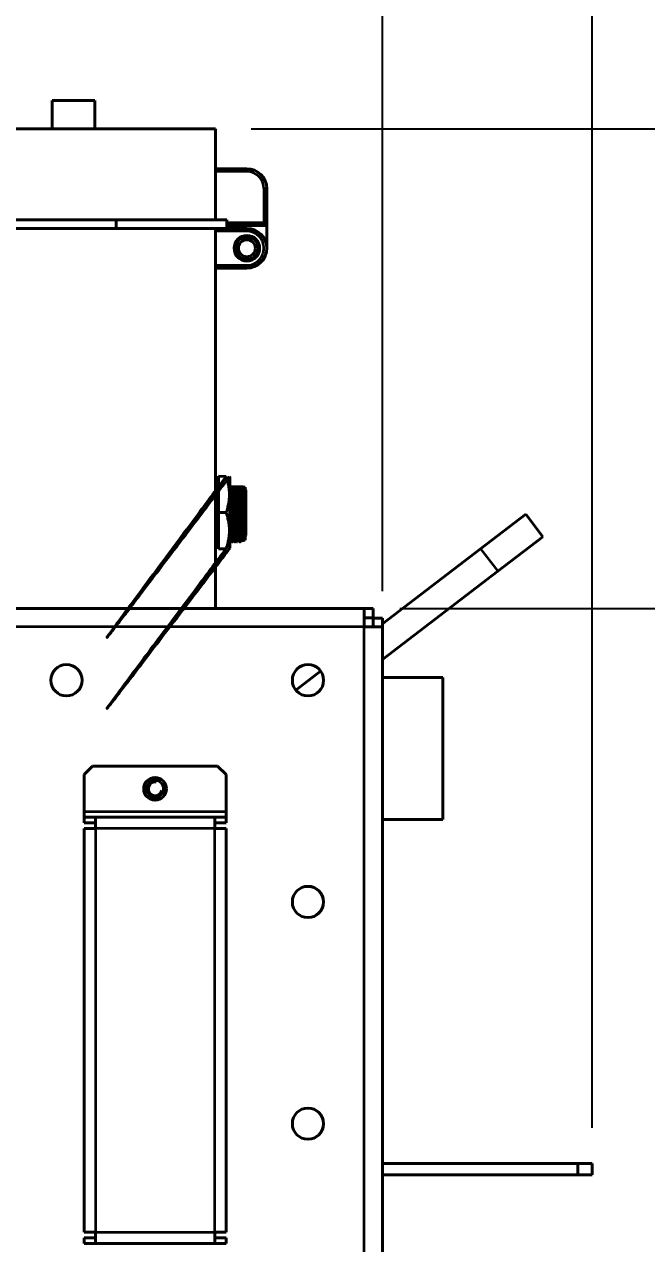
# Model space of a CAD drawing. Header units: millimetres. Extents: x 0 to 5945, y 0 to 4205.
# Drawn here: x 2724.4 to 2943.3, y 3445.7 to 3874.7 of the extents above; entities that cross this region are included whole.
import ezdxf

# ---------------------------------------------------------------- set-up
doc = ezdxf.new("R2010")
doc.units = ezdxf.units.MM
doc.header["$LTSCALE"] = 5
for name, color, linetype, lineweight in [('가시적인 것(ISO)', 3, 'Continuous', 40), ('가시적인 좁은 것(ISO)', 3, 'Continuous', 35), ('치수(ISO)', 2, 'Continuous', 25)]:
    doc.layers.add(name, color=color, linetype=linetype, lineweight=lineweight)
doc.styles.add('치수 텍스트_PSTEK_POSCO', font='isocp.shx')
doc.dimstyles.new('치수_PSTEK_POSCO', dxfattribs={"dimscale": 5, "dimtxt": 3.5, "dimasz": 2.5, "dimexe": 2, "dimexo": 2.5, "dimgap": 1, "dimtad": 1, "dimrnd": 1e-08, "dimdsep": 46, "dimtxsty": '치수 텍스트_PSTEK_POSCO', "dimcen": 0.09, "dimdle": 10, "dimclrd": 7, "dimclre": 7, "dimclrt": 2, "dimadec": 1, "dimazin": 2, "dimtfac": 1, "dimtmove": 0, "dimatfit": 3, "dimfxl": 0, "dimtolj": 1, "dimlwd": -1, "dimlwe": -1, "dimarcsym": 0})

# ---------------------------------------------------------------- blocks, each defined once
blk = doc.blocks.new('*D25')
at = {"layer": 'Defpoints', "color": 0}
for p in [(2843.97, 3669.12), (3020.18, 3669.12), (2843.97, 3150.72)]:
    blk.add_point(p, dxfattribs=at)
at = {"layer": '치수(ISO)', "color": 7}
for p, q in [((2856.47, 3669.12), (3030.18, 3669.12)), ((3020.18, 3163.22), (3020.18, 3656.62)), ((2856.47, 3150.72), (3030.18, 3150.72))]:
    blk.add_line(p, q, dxfattribs=at)
for points in [[(3018.1, 3656.62), (3022.27, 3656.62), (3020.18, 3669.12)], [(3018.1, 3163.22), (3022.27, 3163.22), (3020.18, 3150.72)]]:
    blk.add_solid(points, dxfattribs=at)
at = {"layer": '치수(ISO)', "color": 2, "insert": (3006.43, 3391.83), "char_height": 17.5, "attachment_point": 4, "rotation": 90, "style": '치수 텍스트_PSTEK_POSCO'}
blk.add_mtext('\\A1;518.4', dxfattribs=at)
blk = doc.blocks.new('*D26')
at = {"layer": 'Defpoints', "color": 0}
for p in [(2850.37, 3903.42), (2202.97, 3662.72), (2850.37, 3662.72)]:
    blk.add_point(p, dxfattribs=at)
at = {"layer": '치수(ISO)', "color": 7}
for p, q in [((2202.97, 3675.22), (2202.97, 3913.42)), ((2850.37, 3675.22), (2850.37, 3913.42)), ((2215.47, 3903.42), (2837.87, 3903.42))]:
    blk.add_line(p, q, dxfattribs=at)
for points in [[(2215.47, 3905.51), (2215.47, 3901.34), (2202.97, 3903.42)], [(2837.87, 3905.51), (2837.87, 3901.34), (2850.37, 3903.42)]]:
    blk.add_solid(points, dxfattribs=at)
at = {"layer": '치수(ISO)', "color": 2, "insert": (2499.89, 3917.17), "char_height": 17.5, "attachment_point": 4, "style": '치수 텍스트_PSTEK_POSCO'}
blk.add_mtext('\\A1;647.4', dxfattribs=at)
blk = doc.blocks.new('*D40')
at = {"layer": 'Defpoints', "color": 0}
for p in [(2924.17, 3953.64), (1597.17, 3609.92), (2924.17, 3473.92)]:
    blk.add_point(p, dxfattribs=at)
at = {"layer": '치수(ISO)', "color": 7}
for p, q in [((1597.17, 3622.42), (1597.17, 3963.64)), ((2924.17, 3486.42), (2924.17, 3963.64)), ((1609.67, 3953.64), (2911.67, 3953.64))]:
    blk.add_line(p, q, dxfattribs=at)
for points in [[(1609.67, 3955.73), (1609.67, 3951.56), (1597.17, 3953.64)], [(2911.67, 3955.73), (2911.67, 3951.56), (2924.17, 3953.64)]]:
    blk.add_solid(points, dxfattribs=at)
at = {"layer": '치수(ISO)', "color": 2, "insert": (2240.54, 3967.4), "char_height": 17.5, "attachment_point": 4, "style": '치수 텍스트_PSTEK_POSCO'}
blk.add_mtext('\\A1;1327', dxfattribs=at)
blk = doc.blocks.new('*D41')
at = {"layer": 'Defpoints', "color": 0}
for p in [(2791.67, 3837.92), (2728.01, 2865.12), (3101.94, 2865.12)]:
    blk.add_point(p, dxfattribs=at)
at = {"layer": '치수(ISO)', "color": 7}
for p, q in [((2804.17, 3837.92), (3111.94, 3837.92)), ((3101.94, 3825.42), (3101.94, 2877.62)), ((2740.51, 2865.12), (3111.94, 2865.12))]:
    blk.add_line(p, q, dxfattribs=at)
for points in [[(3099.86, 3825.42), (3104.02, 3825.42), (3101.94, 3837.92)], [(3099.86, 2877.62), (3104.02, 2877.62), (3101.94, 2865.12)]]:
    blk.add_solid(points, dxfattribs=at)
at = {"layer": '치수(ISO)', "color": 2, "insert": (3088.18, 3331.65), "char_height": 17.5, "attachment_point": 4, "rotation": 90, "style": '치수 텍스트_PSTEK_POSCO'}
blk.add_mtext('\\A1;972.8', dxfattribs=at)

msp = doc.modelspace()

# ---------------------------------------------------------------- linework, layer by layer
at = {"layer": '가시적인 것(ISO)'}
for p, q in [((2749.168, 3847.915), (2734.168, 3847.915)), ((2734.168, 3837.915), (2734.168, 3847.915)), ((2749.168, 3837.915), (2749.168, 3847.915)), ((2791.668, 3837.915), (2261.668, 3837.915)), ((2791.668, 3805.915), (2791.668, 3837.915)), ((2791.668, 3823.915), (2802.668, 3823.915)), ((2809.668, 3816.915), (2809.668, 3803.915)), ((2261.668, 3805.915), (2791.668, 3805.915)), ((2756.668, 3802.915), (2756.668, 3805.915)), ((2791.668, 3805.915), (2795.668, 3805.915)), ((2795.668, 3805.915), (2795.668, 3804.915)), ((2795.668, 3803.915), (2795.668, 3804.915)), ((2809.668, 3803.915), (2808.668, 3804.915)), ((2261.668, 3802.915), (2791.668, 3802.915)), ((2791.668, 3669.115), (2791.668, 3802.915)), ((2791.668, 3802.915), (2802.668, 3802.915)), ((2795.668, 3803.915), (2809.668, 3803.915)), ((2795.668, 3803.915), (2795.668, 3802.915)), ((2809.668, 3803.915), (2809.668, 3795.915)), ((2802.668, 3788.915), (2791.668, 3788.915)), ((2792.668, 3715.715), (2792.668, 3702.915)), ((2792.668, 3715.715), (2795.398, 3715.62)), ((2796.668, 3715.386), (2796.556, 3715.58)), ((2796.668, 3715.386), (2796.668, 3690.445)), ((2791.668, 3712.015), (2792.668, 3712.015)), ((2791.736, 3711.915), (2791.668, 3711.915)), ((2792.059, 3711.915), (2792.172, 3711.915)), ((2792.643, 3711.915), (2792.53, 3711.915)), ((2796.668, 3712.015), (2801.368, 3712.015)), ((2796.708, 3711.915), (2796.708, 3711.915)), ((2797.179, 3711.915), (2797.066, 3711.915)), ((2798.086, 3711.915), (2797.973, 3711.915)), ((2798.408, 3711.915), (2798.408, 3711.915)), ((2798.522, 3711.915), (2798.522, 3711.915)), ((2798.993, 3711.915), (2798.88, 3711.915)), ((2799.316, 3711.915), (2799.316, 3711.915)), ((2799.429, 3711.915), (2799.429, 3711.915)), ((2799.9, 3711.915), (2799.787, 3711.915)), ((2800.807, 3711.915), (2800.695, 3711.915)), ((2801.068, 3711.915), (2801.067, 3711.915)), ((2801.068, 3711.915), (2801.068, 3711.915)), ((2802.068, 3711.915), (2801.068, 3711.915)), ((2801.368, 3711.915), (2801.368, 3712.015)), ((2802.068, 3711.915), (2802.068, 3693.215)), ((2802.268, 3694.915), (2802.268, 3710.915)), ((2792.215, 3710.433), (2792.102, 3710.434)), ((2792.133, 3708.915), (2792.247, 3708.915)), ((2792.668, 3702.915), (2792.668, 3690.115)), ((2795.398, 3702.915), (2792.668, 3702.915)), ((2884.895, 3690.202), (2900.781, 3702.353)), ((2906.856, 3694.41), (2900.781, 3702.353)), ((2792.438, 3696.915), (2792.325, 3696.915)), ((2792.357, 3695.399), (2792.47, 3695.4)), ((2801.068, 3695.941), (2801.068, 3695.942)), ((2801.068, 3692.609), (2801.068, 3695.941)), ((2906.856, 3694.41), (2890.97, 3682.259)), ((2791.999, 3692.6), (2791.668, 3693.173)), ((2792.115, 3692.597), (2792.002, 3692.597)), ((2792.458, 3693.186), (2792.119, 3692.6)), ((2792.456, 3693.186), (2792.567, 3693.186)), ((2792.668, 3693.013), (2792.566, 3693.189)), ((2795.398, 3690.211), (2792.668, 3690.115)), ((2796.668, 3690.445), (2796.556, 3690.251)), ((2796.993, 3693.186), (2796.668, 3692.621)), ((2796.992, 3693.186), (2797.103, 3693.186)), ((2797.442, 3692.6), (2797.101, 3693.189)), ((2797.558, 3692.597), (2797.445, 3692.597)), ((2797.901, 3693.186), (2797.562, 3692.6)), ((2797.899, 3693.186), (2798.01, 3693.186)), ((2798.349, 3692.6), (2798.008, 3693.189)), ((2798.466, 3692.597), (2798.352, 3692.597)), ((2798.808, 3693.186), (2798.469, 3692.6)), ((2798.806, 3693.186), (2798.917, 3693.186)), ((2799.256, 3692.6), (2798.915, 3693.189)), ((2799.373, 3692.597), (2799.26, 3692.597)), ((2799.715, 3693.186), (2799.376, 3692.6)), ((2799.713, 3693.186), (2799.825, 3693.186)), ((2800.163, 3692.6), (2799.823, 3693.189)), ((2800.28, 3692.597), (2800.167, 3692.597)), ((2800.622, 3693.187), (2800.283, 3692.6)), ((2800.621, 3693.187), (2800.732, 3693.187)), ((2801.068, 3692.606), (2800.73, 3693.19)), ((2801.068, 3693.215), (2802.068, 3693.215)), ((2850.368, 3663.794), (2884.895, 3690.202)), ((2890.97, 3682.259), (2850.368, 3651.204)), ((2209.368, 3669.115), (2843.968, 3669.115)), ((2843.968, 3668.258), (2843.968, 3669.115)), ((2843.968, 3669.115), (2847.068, 3669.115)), ((2843.968, 3662.715), (2843.968, 3668.258)), ((2847.068, 3665.915), (2847.068, 3669.115)), ((2847.068, 3665.915), (2843.968, 3665.915)), ((2847.168, 3662.715), (2847.168, 3665.815)), ((2847.168, 3665.815), (2850.368, 3665.815)), ((2850.368, 3665.815), (2850.368, 3662.715)), ((2844.168, 3662.915), (2843.968, 3662.915)), ((2849.51, 3662.715), (2843.968, 3662.715)), ((2844.168, 3662.715), (2844.168, 3662.915)), ((2850.368, 3662.715), (2849.51, 3662.715)), ((2850.368, 3662.715), (2850.368, 3157.115)), ((2819.877, 3640.474), (2828.612, 3647.155)), ((2871.668, 3644.915), (2850.368, 3644.915)), ((2871.668, 3594.915), (2871.668, 3644.915)), ((2745.368, 3610.715), (2748.368, 3613.715)), ((2792.368, 3613.715), (2748.368, 3613.715)), ((2792.368, 3613.715), (2795.368, 3610.715)), ((2745.368, 3610.715), (2745.368, 3597.715)), ((2795.368, 3610.715), (2795.368, 3597.715)), ((2745.368, 3597.715), (2745.368, 3595.715)), ((2745.368, 3593.715), (2745.368, 3595.715)), ((2745.368, 3595.715), (2749.368, 3595.715)), ((2749.368, 3591.715), (2749.368, 3595.715)), ((2749.368, 3595.715), (2791.368, 3595.715)), ((2791.368, 3595.715), (2791.368, 3591.715)), ((2791.368, 3595.715), (2795.368, 3595.715)), ((2795.368, 3597.715), (2795.368, 3595.715)), ((2795.368, 3595.715), (2795.368, 3593.715)), ((2850.368, 3594.915), (2871.668, 3594.915)), ((2749.368, 3593.715), (2745.368, 3593.715)), ((2745.368, 3449.715), (2745.368, 3591.715)), ((2749.368, 3591.715), (2745.368, 3591.715)), ((2795.368, 3593.715), (2791.368, 3593.715)), ((2795.368, 3591.715), (2791.368, 3591.715)), ((2795.368, 3591.715), (2795.368, 3449.715)), ((2850.368, 3473.915), (2919.168, 3473.915)), ((2924.168, 3473.915), (2919.168, 3473.915)), ((2919.168, 3473.915), (2919.168, 3469.915)), ((2924.168, 3469.915), (2924.168, 3473.915)), ((2850.368, 3469.915), (2919.168, 3469.915)), ((2919.168, 3469.915), (2924.168, 3469.915)), ((2745.368, 3449.715), (2749.368, 3449.715)), ((2749.368, 3445.715), (2749.368, 3449.715)), ((2791.368, 3449.715), (2795.368, 3449.715)), ((2791.368, 3449.715), (2791.368, 3445.715)), ((2745.368, 3445.715), (2745.368, 3447.715)), ((2745.368, 3447.715), (2749.368, 3447.715)), ((2749.368, 3445.715), (2745.368, 3445.715)), ((2791.368, 3445.715), (2749.368, 3445.715)), ((2791.368, 3447.715), (2795.368, 3447.715)), ((2795.368, 3445.715), (2791.368, 3445.715)), ((2795.368, 3447.715), (2795.368, 3445.715))]:
    msp.add_line(p, q, dxfattribs=at)
for centre, radius in [((2802.668, 3795.915), 4.5), ((2802.668, 3795.915), 4), ((2802.668, 3795.915), 3), ((2739.168, 3643.915), 5.5), ((2824.168, 3643.915), 5.5), ((2770.368, 3605.715), 4), ((2770.368, 3605.715), 3), ((2824.168, 3565.915), 5.5), ((2824.168, 3487.915), 5.5)]:
    msp.add_circle(centre, radius, dxfattribs=at)
for centre, radius, start, end in [((2802.668, 3816.915), 7, 0, 90), ((2802.668, 3795.915), 7, 270, 90), ((2802.068, 3710.915), 0.2, 0, 90), ((2802.068, 3694.915), 0.2, 270, 0), ((2824.106, 3565.915), 5.5, 270.31883, 89.68117), ((2824.106, 3487.915), 5.5, 270.31883, 89.68117)]:
    msp.add_arc(centre, radius, start, end, dxfattribs=at)
for points, weights in [([(2795.398, 3715.62), (2712.509, 3604.497), (2796.556, 3715.58)], [1.24077700271, 1.3410201396, 1.3410201396]), ([(2795.398, 3702.915), (2797.553, 3709.23), (2795.398, 3715.62)], [1.24077700271, 1.4412632765, 1.24077700271]), ([(2795.398, 3690.211), (2797.553, 3696.601), (2795.398, 3702.915)], [1.24077700271, 1.4412632765, 1.24077700271]), ([(2796.556, 3690.251), (2712.509, 3579.896), (2795.398, 3690.211)], [1.3410201396, 1.3410201396, 1.24077700271])]:
    msp.add_rational_spline(points, weights, degree=2, dxfattribs=at)
for points, knots in [([(2792.119, 3692.6), (2792.118, 3692.598), (2792.117, 3692.597), (2792.105, 3692.597), (2792.095, 3692.674), (2792.08, 3692.902), (2792.075, 3692.993), (2792.061, 3693.31), (2792.051, 3693.581), (2792.037, 3694.075), (2792.033, 3694.253), (2792.02, 3694.76), (2792.012, 3695.111), (2791.995, 3695.944), (2791.987, 3696.438), (2791.972, 3697.29), (2791.966, 3697.626), (2791.956, 3698.272), (2791.951, 3698.579), (2791.936, 3699.572), (2791.926, 3700.278), (2791.906, 3701.643), (2791.897, 3702.293), (2791.884, 3703.27), (2791.879, 3703.595), (2791.869, 3704.315), (2791.864, 3704.708), (2791.848, 3705.759), (2791.839, 3706.405), (2791.814, 3708.061), (2791.798, 3709.015), (2791.779, 3710.053), (2791.775, 3710.248), (2791.759, 3711.009), (2791.747, 3711.506), (2791.736, 3711.915)], [2.6911151, 2.6911151, 2.6911151, 2.6911151, 2.7166008, 2.7166008, 2.9355079, 2.9355079, 3.0407966, 3.0407966, 3.2433406, 3.2433406, 3.3441671, 3.3441671, 3.5096129, 3.5096129, 3.7042, 3.7042, 3.8226382, 3.8226382, 3.9250352, 3.9250352, 4.1459604, 4.1459604, 4.3415148, 4.3415148, 4.4390559, 4.4390559, 4.5585551, 4.5585551, 4.7616205, 4.7616205, 5.1001237, 5.1001237, 5.1822536, 5.1822536, 5.4334709, 5.4334709, 5.4334709, 5.4334709]), ([(2791.736, 3711.915), (2791.797, 3711.915), (2791.856, 3711.915), (2791.963, 3711.915), (2792.013, 3711.915), (2792.059, 3711.915)], [-0.1388895, -0.1388895, -0.1388895, -0.1388895, -0.06820794, -0.06820794, -0.00000605, -0.00000605, -0.00000605, -0.00000605]), ([(2792.513, 3693.927), (2792.51, 3693.866), (2792.508, 3693.809), (2792.506, 3693.756), (2792.499, 3693.615), (2792.493, 3693.5), (2792.487, 3693.411), (2792.477, 3693.261), (2792.466, 3693.186), (2792.456, 3693.186), (2792.449, 3693.186), (2792.441, 3693.222), (2792.434, 3693.295), (2792.425, 3693.389), (2792.416, 3693.544), (2792.406, 3693.756), (2792.398, 3693.944), (2792.39, 3694.177), (2792.381, 3694.453), (2792.373, 3694.728), (2792.365, 3695.045), (2792.357, 3695.399), (2792.347, 3695.798), (2792.338, 3696.245), (2792.329, 3696.73), (2792.321, 3697.106), (2792.314, 3697.505), (2792.307, 3697.923), (2792.296, 3698.523), (2792.286, 3699.162), (2792.276, 3699.826), (2792.27, 3700.22), (2792.263, 3700.623), (2792.257, 3701.031), (2792.246, 3701.787), (2792.234, 3702.561), (2792.223, 3703.33), (2792.218, 3703.675), (2792.213, 3704.019), (2792.208, 3704.361), (2792.195, 3705.192), (2792.183, 3706.008), (2792.17, 3706.78), (2792.166, 3707.032), (2792.162, 3707.279), (2792.158, 3707.521), (2792.144, 3708.324), (2792.131, 3709.066), (2792.117, 3709.718), (2792.114, 3709.864), (2792.111, 3710.005), (2792.108, 3710.141), (2792.094, 3710.799), (2792.079, 3711.346), (2792.064, 3711.756), (2792.063, 3711.812), (2792.061, 3711.865), (2792.059, 3711.915)], [0.42864764, 0.42864764, 0.42864764, 0.42864764, 0.4375, 0.4375, 0.4375, 0.46084207, 0.46084207, 0.46084207, 0.5, 0.5, 0.5, 0.52730597, 0.52730597, 0.52730597, 0.5625, 0.5625, 0.5625, 0.59376964, 0.59376964, 0.59376964, 0.625, 0.625, 0.625, 0.6602331, 0.6602331, 0.6602331, 0.6875, 0.6875, 0.6875, 0.72669644, 0.72669644, 0.72669644, 0.75, 0.75, 0.75, 0.79315975, 0.79315975, 0.79315975, 0.8125, 0.8125, 0.8125, 0.85962318, 0.85962318, 0.85962318, 0.875, 0.875, 0.875, 0.92608682, 0.92608682, 0.92608682, 0.9375, 0.9375, 0.9375, 0.99255071, 0.99255071, 0.99255071, 1, 1, 1, 1]), ([(2792.172, 3711.915), (2792.224, 3711.915), (2792.279, 3711.915), (2792.399, 3711.915), (2792.463, 3711.915), (2792.53, 3711.915)], [-0.13972389, -0.13972389, -0.13972389, -0.13972389, -0.07119615, -0.07119615, -0.00000972, -0.00000972, -0.00000972, -0.00000972]), ([(2792.566, 3693.189), (2792.556, 3693.205), (2792.547, 3693.279), (2792.538, 3693.41), (2792.521, 3693.662), (2792.503, 3694.13), (2792.485, 3694.781), (2792.468, 3695.431), (2792.45, 3696.266), (2792.433, 3697.228), (2792.415, 3698.191), (2792.397, 3699.281), (2792.38, 3700.428), (2792.362, 3701.575), (2792.345, 3702.778), (2792.327, 3703.957), (2792.309, 3705.137), (2792.292, 3706.293), (2792.274, 3707.349), (2792.257, 3708.399), (2792.239, 3709.351), (2792.222, 3710.141), (2792.222, 3710.145), (2792.221, 3710.149), (2792.221, 3710.153), (2792.205, 3710.895), (2792.188, 3711.494), (2792.172, 3711.915)], [0.50466237, 0.50466237, 0.50466237, 0.50466237, 0.53904732, 0.53904732, 0.53904732, 0.60551113, 0.60551113, 0.60551113, 0.67197493, 0.67197493, 0.67197493, 0.73843874, 0.73843874, 0.73843874, 0.80490255, 0.80490255, 0.80490255, 0.87136635, 0.87136635, 0.87136635, 0.9375, 0.9375, 0.9375, 0.93783016, 0.93783016, 0.93783016, 1, 1, 1, 1]), ([(2792.53, 3711.915), (2792.538, 3711.626), (2792.546, 3711.293), (2792.562, 3710.575), (2792.57, 3710.198), (2792.594, 3708.928), (2792.609, 3707.942), (2792.634, 3706.327), (2792.643, 3705.762), (2792.656, 3704.79), (2792.662, 3704.391), (2792.668, 3703.989)], [0.000001, 0.000001, 0.000001, 0.000001, 0.17755959, 0.17755959, 0.34118674, 0.34118674, 0.68828752, 0.68828752, 0.86585156, 0.86585156, 0.98713517, 0.98713517, 0.98713517, 0.98713517]), ([(2792.668, 3710.937), (2792.666, 3711.002), (2792.665, 3711.067), (2792.656, 3711.419), (2792.65, 3711.682), (2792.643, 3711.915)], [1.78834821, 1.78834821, 1.78834821, 1.78834821, 1.81957156, 1.81957156, 1.96301031, 1.96301031, 1.96301031, 1.96301031]), ([(2796.708, 3711.915), (2796.76, 3711.915), (2796.815, 3711.915), (2796.934, 3711.915), (2796.999, 3711.915), (2797.066, 3711.915)], [-0.13976226, -0.13976226, -0.13976226, -0.13976226, -0.0711975, -0.0711975, -0.0000093, -0.0000093, -0.0000093, -0.0000093]), ([(2797.101, 3693.189), (2797.085, 3693.216), (2797.068, 3693.425), (2797.033, 3694.322), (2797.014, 3694.977), (2796.977, 3696.723), (2796.958, 3697.748), (2796.92, 3700.132), (2796.901, 3701.379), (2796.862, 3704.03), (2796.843, 3705.291), (2796.805, 3707.668), (2796.786, 3708.746), (2796.758, 3710.148), (2796.748, 3710.583), (2796.728, 3711.34), (2796.718, 3711.66), (2796.708, 3711.915)], [-3.5049232, -3.5049232, -3.5049232, -3.5049232, -2.7556919, -2.7556919, -2.0978074, -2.0978074, -1.5866592, -1.5866592, -1.171668, -1.171668, -0.7880239, -0.7880239, -0.4040334, -0.4040334, -0.2016665, -0.2016665, 0, 0, 0, 0]), ([(2797.066, 3711.915), (2797.074, 3711.619), (2797.082, 3711.277), (2797.099, 3710.513), (2797.108, 3710.092), (2797.125, 3709.151), (2797.134, 3708.628), (2797.152, 3707.486), (2797.162, 3706.865), (2797.181, 3705.587), (2797.19, 3704.932), (2797.208, 3703.655), (2797.217, 3703.037), (2797.231, 3702.042), (2797.236, 3701.664), (2797.246, 3700.965), (2797.25, 3700.644), (2797.264, 3699.69), (2797.274, 3699.071), (2797.293, 3697.797), (2797.304, 3697.154), (2797.323, 3696.069), (2797.332, 3695.614), (2797.345, 3694.977), (2797.35, 3694.767), (2797.363, 3694.222), (2797.371, 3693.916), (2797.385, 3693.466), (2797.391, 3693.301), (2797.407, 3692.94), (2797.416, 3692.782), (2797.432, 3692.628), (2797.439, 3692.597), (2797.445, 3692.597)], [0.000001, 0.000001, 0.000001, 0.000001, 0.1815864, 0.1815864, 0.3616743, 0.3616743, 0.5537251, 0.5537251, 0.7574263, 0.7574263, 0.9587101, 0.9587101, 1.1437994, 1.1437994, 1.2576768, 1.2576768, 1.3561254, 1.3561254, 1.5532927, 1.5532927, 1.7795878, 1.7795878, 1.9665053, 1.9665053, 2.067197, 2.067197, 2.2445997, 2.2445997, 2.3729378, 2.3729378, 2.5770222, 2.5770222, 2.7162896, 2.7162896, 2.7162896, 2.7162896]), ([(2797.562, 3692.6), (2797.561, 3692.598), (2797.56, 3692.597), (2797.549, 3692.597), (2797.54, 3692.664), (2797.523, 3692.898), (2797.515, 3693.039), (2797.499, 3693.447), (2797.489, 3693.741), (2797.471, 3694.417), (2797.462, 3694.788), (2797.444, 3695.655), (2797.435, 3696.156), (2797.42, 3697.009), (2797.414, 3697.331), (2797.404, 3697.956), (2797.399, 3698.255), (2797.384, 3699.235), (2797.374, 3699.942), (2797.354, 3701.303), (2797.345, 3701.95), (2797.332, 3702.927), (2797.327, 3703.253), (2797.317, 3703.975), (2797.311, 3704.368), (2797.301, 3705.082), (2797.296, 3705.402), (2797.282, 3706.429), (2797.272, 3707.117), (2797.254, 3708.192), (2797.247, 3708.598), (2797.231, 3709.577), (2797.221, 3710.121), (2797.205, 3710.856), (2797.2, 3711.089), (2797.189, 3711.526), (2797.184, 3711.73), (2797.179, 3711.915)], [2.6909762, 2.6909762, 2.6909762, 2.6909762, 2.7162371, 2.7162371, 2.9200056, 2.9200056, 3.0757834, 3.0757834, 3.279476, 3.279476, 3.4665207, 3.4665207, 3.6708493, 3.6708493, 3.7870803, 3.7870803, 3.8884337, 3.8884337, 4.1115926, 4.1115926, 4.3068563, 4.3068563, 4.4048115, 4.4048115, 4.5236908, 4.5236908, 4.6223241, 4.6223241, 4.8439406, 4.8439406, 4.9877627, 4.9877627, 5.2071397, 5.2071397, 5.3186089, 5.3186089, 5.4324693, 5.4324693, 5.4324693, 5.4324693]), ([(2797.179, 3711.915), (2797.24, 3711.915), (2797.299, 3711.915), (2797.406, 3711.915), (2797.456, 3711.915), (2797.501, 3711.915)], [-0.13881218, -0.13881218, -0.13881218, -0.13881218, -0.06822643, -0.06822643, 0, 0, 0, 0]), ([(2797.501, 3711.915), (2797.52, 3711.915), (2797.539, 3711.915), (2797.577, 3711.915), (2797.596, 3711.915), (2797.615, 3711.915)], [-0.011348355, -0.011348355, -0.011348355, -0.011348355, -0.005678347, -0.005678347, -0.000009147, -0.000009147, -0.000009147, -0.000009147]), ([(2797.899, 3693.186), (2797.899, 3693.186), (2797.899, 3693.186), (2797.88, 3693.186), (2797.861, 3693.435), (2797.823, 3694.409), (2797.805, 3695.119), (2797.765, 3696.991), (2797.746, 3698.082), (2797.708, 3700.481), (2797.689, 3701.762), (2797.652, 3704.266), (2797.633, 3705.519), (2797.596, 3707.822), (2797.578, 3708.873), (2797.551, 3710.175), (2797.541, 3710.603), (2797.521, 3711.346), (2797.511, 3711.662), (2797.501, 3711.915)], [2.5936859, 2.5936859, 2.5936859, 2.5936859, 2.5937897, 2.5937897, 2.8013141, 2.8013141, 3.0089014, 3.0089014, 3.233591, 3.233591, 3.5102815, 3.5102815, 3.8660147, 3.8660147, 4.3000441, 4.3000441, 4.5508927, 4.5508927, 4.8015238, 4.8015238, 4.8015238, 4.8015238]), ([(2797.615, 3711.915), (2797.667, 3711.915), (2797.722, 3711.915), (2797.841, 3711.915), (2797.905, 3711.915), (2797.973, 3711.915)], [-0.13983379, -0.13983379, -0.13983379, -0.13983379, -0.07118482, -0.07118482, -0.00000499, -0.00000499, -0.00000499, -0.00000499]), ([(2798.008, 3693.189), (2797.991, 3693.22), (2797.973, 3693.466), (2797.937, 3694.409), (2797.918, 3695.119), (2797.879, 3696.991), (2797.86, 3698.082), (2797.821, 3700.481), (2797.802, 3701.762), (2797.765, 3704.266), (2797.747, 3705.519), (2797.71, 3707.822), (2797.691, 3708.873), (2797.664, 3710.175), (2797.654, 3710.603), (2797.635, 3711.346), (2797.625, 3711.662), (2797.615, 3711.915)], [-1.750656, -1.750656, -1.750656, -1.750656, -1.5958966, -1.5958966, -1.43027, -1.43027, -1.2509981, -1.2509981, -1.0302365, -1.0302365, -0.7464096, -0.7464096, -0.4001129, -0.4001129, -0.1999697, -0.1999697, 0, 0, 0, 0]), ([(2797.973, 3711.915), (2797.981, 3711.626), (2797.989, 3711.293), (2798.003, 3710.687), (2798.008, 3710.439), (2798.022, 3709.71), (2798.031, 3709.199), (2798.047, 3708.245), (2798.054, 3707.819), (2798.065, 3707.107), (2798.069, 3706.831), (2798.082, 3705.98), (2798.091, 3705.393), (2798.105, 3704.382), (2798.111, 3703.966), (2798.121, 3703.223), (2798.126, 3702.897), (2798.14, 3701.923), (2798.149, 3701.279), (2798.168, 3699.924), (2798.178, 3699.222), (2798.193, 3698.252), (2798.198, 3697.959), (2798.208, 3697.334), (2798.213, 3697.006), (2798.228, 3696.148), (2798.238, 3695.647), (2798.256, 3694.785), (2798.265, 3694.416), (2798.283, 3693.743), (2798.293, 3693.448), (2798.309, 3693.039), (2798.316, 3692.898), (2798.333, 3692.664), (2798.343, 3692.597), (2798.352, 3692.597)], [0.000001, 0.000001, 0.000001, 0.000001, 0.1775623, 0.1775623, 0.2880686, 0.2880686, 0.4855654, 0.4855654, 0.63237, 0.63237, 0.7224337, 0.7224337, 0.9050859, 0.9050859, 1.030779, 1.030779, 1.1285675, 1.1285675, 1.3230362, 1.3230362, 1.5450449, 1.5450449, 1.6443183, 1.6443183, 1.7626606, 1.7626606, 1.966952, 1.966952, 2.1527074, 2.1527074, 2.3564061, 2.3564061, 2.5126111, 2.5126111, 2.7162046, 2.7162046, 2.7162046, 2.7162046]), ([(2798.469, 3692.6), (2798.468, 3692.598), (2798.467, 3692.597), (2798.461, 3692.597), (2798.457, 3692.612), (2798.446, 3692.682), (2798.441, 3692.742), (2798.42, 3693.046), (2798.406, 3693.423), (2798.382, 3694.267), (2798.373, 3694.643), (2798.359, 3695.281), (2798.355, 3695.505), (2798.345, 3696.004), (2798.34, 3696.28), (2798.33, 3696.836), (2798.325, 3697.112), (2798.31, 3698.017), (2798.3, 3698.677), (2798.28, 3699.969), (2798.271, 3700.593), (2798.258, 3701.548), (2798.254, 3701.871), (2798.243, 3702.66), (2798.236, 3703.127), (2798.215, 3704.622), (2798.201, 3705.636), (2798.178, 3707.14), (2798.17, 3707.662), (2798.156, 3708.536), (2798.15, 3708.897), (2798.138, 3709.549), (2798.133, 3709.842), (2798.113, 3710.828), (2798.1, 3711.432), (2798.086, 3711.915)], [2.6916311, 2.6916311, 2.6916311, 2.6916311, 2.716485, 2.716485, 2.8151332, 2.8151332, 2.9341354, 2.9341354, 3.250111, 3.250111, 3.4465206, 3.4465206, 3.5447553, 3.5447553, 3.6545981, 3.6545981, 3.7559985, 3.7559985, 3.9760149, 3.9760149, 4.168955, 4.168955, 4.266463, 4.266463, 4.4064252, 4.4064252, 4.7159522, 4.7159522, 4.8895285, 4.8895285, 5.0204662, 5.0204662, 5.1370735, 5.1370735, 5.4334512, 5.4334512, 5.4334512, 5.4334512]), ([(2798.086, 3711.915), (2798.147, 3711.915), (2798.206, 3711.915), (2798.313, 3711.915), (2798.363, 3711.915), (2798.408, 3711.915)], [-0.13893351, -0.13893351, -0.13893351, -0.13893351, -0.06825558, -0.06825558, 0, 0, 0, 0]), ([(2798.408, 3711.915), (2798.427, 3711.915), (2798.446, 3711.915), (2798.484, 3711.915), (2798.503, 3711.915), (2798.522, 3711.915)], [-0.011392359, -0.011392359, -0.011392359, -0.011392359, -0.005716617, -0.005716617, -0.000044428, -0.000044428, -0.000044428, -0.000044428]), ([(2798.806, 3693.186), (2798.784, 3693.186), (2798.766, 3693.504), (2798.729, 3694.446), (2798.71, 3695.2), (2798.675, 3696.873), (2798.656, 3697.926), (2798.62, 3700.148), (2798.602, 3701.384), (2798.565, 3703.843), (2798.547, 3705.113), (2798.51, 3707.428), (2798.491, 3708.555), (2798.46, 3710.098), (2798.449, 3710.548), (2798.429, 3711.327), (2798.419, 3711.655), (2798.409, 3711.915)], [1.9306968, 1.9306968, 1.9306968, 1.9306968, 2.2559656, 2.2559656, 2.6735186, 2.6735186, 3.1409889, 3.1409889, 3.5745222, 3.5745222, 3.9354567, 3.9354567, 4.2154959, 4.2154959, 4.3494976, 4.3494976, 4.4839458, 4.4839458, 4.4839458, 4.4839458]), ([(2798.522, 3711.915), (2798.574, 3711.915), (2798.629, 3711.915), (2798.749, 3711.915), (2798.813, 3711.915), (2798.88, 3711.915)], [-0.1397916, -0.1397916, -0.1397916, -0.1397916, -0.07118764, -0.07118764, -0.00000281, -0.00000281, -0.00000281, -0.00000281]), ([(2798.915, 3693.189), (2798.896, 3693.223), (2798.878, 3693.528), (2798.842, 3694.446), (2798.824, 3695.2), (2798.788, 3696.873), (2798.77, 3697.926), (2798.734, 3700.148), (2798.715, 3701.384), (2798.679, 3703.843), (2798.66, 3705.113), (2798.623, 3707.428), (2798.604, 3708.555), (2798.573, 3710.098), (2798.563, 3710.548), (2798.542, 3711.327), (2798.532, 3711.655), (2798.522, 3711.915)], [-3.8788561, -3.8788561, -3.8788561, -3.8788561, -3.4100945, -3.4100945, -2.7709976, -2.7709976, -2.0554986, -2.0554986, -1.3919425, -1.3919425, -0.8395046, -0.8395046, -0.4108832, -0.4108832, -0.2057833, -0.2057833, 0, 0, 0, 0]), ([(2798.88, 3711.915), (2798.891, 3711.498), (2798.904, 3710.99), (2798.924, 3709.969), (2798.933, 3709.494), (2798.947, 3708.659), (2798.953, 3708.322), (2798.968, 3707.423), (2798.976, 3706.845), (2798.99, 3705.93), (2798.995, 3705.607), (2799.008, 3704.702), (2799.016, 3704.113), (2799.03, 3703.095), (2799.036, 3702.668), (2799.047, 3701.917), (2799.051, 3701.593), (2799.065, 3700.633), (2799.074, 3700.005), (2799.093, 3698.702), (2799.104, 3698.036), (2799.119, 3697.126), (2799.124, 3696.849), (2799.133, 3696.284), (2799.139, 3695.998), (2799.148, 3695.492), (2799.153, 3695.269), (2799.167, 3694.633), (2799.176, 3694.258), (2799.199, 3693.42), (2799.215, 3693.046), (2799.235, 3692.743), (2799.24, 3692.682), (2799.25, 3692.613), (2799.255, 3692.597), (2799.259, 3692.597), (2799.259, 3692.597), (2799.26, 3692.597)], [0.000001, 0.000001, 0.000001, 0.000001, 0.2559486, 0.2559486, 0.445259, 0.445259, 0.5654299, 0.5654299, 0.7548533, 0.7548533, 0.8555968, 0.8555968, 1.0337886, 1.0337886, 1.161724, 1.161724, 1.259463, 1.259463, 1.4536801, 1.4536801, 1.6753435, 1.6753435, 1.7767227, 1.7767227, 1.8901426, 1.8901426, 1.9882623, 1.9882623, 2.1842123, 2.1842123, 2.4984854, 2.4984854, 2.6177152, 2.6177152, 2.7163742, 2.7163742, 2.716639, 2.716639, 2.716639, 2.716639]), ([(2799.376, 3692.6), (2799.366, 3692.582), (2799.355, 3692.643), (2799.338, 3692.881), (2799.331, 3693.013), (2799.32, 3693.283), (2799.315, 3693.398), (2799.302, 3693.793), (2799.293, 3694.114), (2799.27, 3695.072), (2799.255, 3695.779), (2799.236, 3696.899), (2799.23, 3697.23), (2799.218, 3697.968), (2799.212, 3698.378), (2799.192, 3699.671), (2799.179, 3700.59), (2799.158, 3702.085), (2799.15, 3702.643), (2799.131, 3703.957), (2799.121, 3704.707), (2799.101, 3706.077), (2799.092, 3706.698), (2799.079, 3707.532), (2799.075, 3707.766), (2799.065, 3708.417), (2799.058, 3708.821), (2799.041, 3709.756), (2799.032, 3710.262), (2799.013, 3711.173), (2799.003, 3711.575), (2798.993, 3711.915)], [0.2941062, 0.2941062, 0.2941062, 0.2941062, 0.5167065, 0.5167065, 0.6686471, 0.6686471, 0.7608438, 0.7608438, 0.9541462, 0.9541462, 1.259345, 1.259345, 1.3798628, 1.3798628, 1.5180493, 1.5180493, 1.8030001, 1.8030001, 1.9705985, 1.9705985, 2.1972149, 2.1972149, 2.394561, 2.394561, 2.4734645, 2.4734645, 2.6188598, 2.6188598, 2.8272445, 2.8272445, 3.0363189, 3.0363189, 3.0363189, 3.0363189]), ([(2798.993, 3711.915), (2799.054, 3711.915), (2799.113, 3711.915), (2799.22, 3711.915), (2799.27, 3711.915), (2799.316, 3711.915)], [-0.13889926, -0.13889926, -0.13889926, -0.13889926, -0.06819181, -0.06819181, 0, 0, 0, 0]), ([(2799.316, 3711.915), (2799.335, 3711.915), (2799.353, 3711.915), (2799.391, 3711.915), (2799.41, 3711.915), (2799.429, 3711.915)], [-0.011355843, -0.011355843, -0.011355843, -0.011355843, -0.005684941, -0.005684941, -0.000015072, -0.000015072, -0.000015072, -0.000015072]), ([(2799.713, 3693.186), (2799.711, 3693.186), (2799.708, 3693.189), (2799.689, 3693.251), (2799.671, 3693.507), (2799.632, 3694.609), (2799.613, 3695.341), (2799.574, 3697.288), (2799.556, 3698.385), (2799.518, 3700.785), (2799.499, 3702.052), (2799.459, 3704.721), (2799.441, 3705.96), (2799.402, 3708.307), (2799.383, 3709.313), (2799.348, 3710.945), (2799.331, 3711.534), (2799.316, 3711.915)], [0.2563355, 0.2563355, 0.2563355, 0.2563355, 0.290456, 0.290456, 0.5351422, 0.5351422, 0.7408526, 0.7408526, 0.9331951, 0.9331951, 1.1258704, 1.1258704, 1.3372567, 1.3372567, 1.6030238, 1.6030238, 1.9239468, 1.9239468, 1.9239468, 1.9239468]), ([(2799.429, 3711.915), (2799.481, 3711.915), (2799.536, 3711.915), (2799.656, 3711.915), (2799.72, 3711.915), (2799.787, 3711.915)], [-0.13974804, -0.13974804, -0.13974804, -0.13974804, -0.0712245, -0.0712245, -0.00000951, -0.00000951, -0.00000951, -0.00000951]), ([(2799.823, 3693.189), (2799.822, 3693.191), (2799.821, 3693.193), (2799.803, 3693.251), (2799.784, 3693.507), (2799.746, 3694.609), (2799.727, 3695.341), (2799.688, 3697.288), (2799.669, 3698.385), (2799.631, 3700.785), (2799.612, 3702.052), (2799.573, 3704.721), (2799.554, 3705.96), (2799.516, 3708.307), (2799.497, 3709.313), (2799.461, 3710.945), (2799.444, 3711.534), (2799.429, 3711.915)], [-1.5464596, -1.5464596, -1.5464596, -1.5464596, -1.5317576, -1.5317576, -1.3023103, -1.3023103, -1.1094115, -1.1094115, -0.929048, -0.929048, -0.7483725, -0.7483725, -0.5501513, -0.5501513, -0.300936, -0.300936, 0, 0, 0, 0]), ([(2799.787, 3711.915), (2799.797, 3711.575), (2799.806, 3711.175), (2799.826, 3710.266), (2799.836, 3709.761), (2799.852, 3708.825), (2799.859, 3708.417), (2799.869, 3707.762), (2799.873, 3707.528), (2799.886, 3706.694), (2799.895, 3706.074), (2799.915, 3704.704), (2799.925, 3703.955), (2799.944, 3702.642), (2799.951, 3702.084), (2799.972, 3700.59), (2799.986, 3699.671), (2800.006, 3698.378), (2800.012, 3697.968), (2800.024, 3697.23), (2800.03, 3696.899), (2800.05, 3695.778), (2800.063, 3695.071), (2800.087, 3694.113), (2800.096, 3693.791), (2800.109, 3693.397), (2800.113, 3693.282), (2800.125, 3693.013), (2800.132, 3692.881), (2800.148, 3692.66), (2800.157, 3692.597), (2800.167, 3692.597)], [0.000001, 0.000001, 0.000001, 0.000001, 0.2086512, 0.2086512, 0.4166256, 0.4166256, 0.5632822, 0.5632822, 0.6422274, 0.6422274, 0.8394582, 0.8394582, 1.0658651, 1.0658651, 1.2333316, 1.2333316, 1.5182479, 1.5182479, 1.6564203, 1.6564203, 1.7768948, 1.7768948, 2.0823807, 2.0823807, 2.2757704, 2.2757704, 2.3679465, 2.3679465, 2.5189761, 2.5189761, 2.7170518, 2.7170518, 2.7170518, 2.7170518]), ([(2800.283, 3692.6), (2800.282, 3692.598), (2800.281, 3692.597), (2800.27, 3692.597), (2800.261, 3692.662), (2800.243, 3692.923), (2800.233, 3693.117), (2800.219, 3693.499), (2800.214, 3693.642), (2800.2, 3694.102), (2800.192, 3694.459), (2800.173, 3695.271), (2800.164, 3695.726), (2800.146, 3696.714), (2800.137, 3697.246), (2800.123, 3698.098), (2800.118, 3698.393), (2800.104, 3699.305), (2800.095, 3699.94), (2800.078, 3701.155), (2800.07, 3701.73), (2800.052, 3702.977), (2800.043, 3703.648), (2800.024, 3704.974), (2800.015, 3705.626), (2799.997, 3706.849), (2799.988, 3707.421), (2799.966, 3708.784), (2799.953, 3709.535), (2799.933, 3710.534), (2799.927, 3710.845), (2799.914, 3711.419), (2799.907, 3711.682), (2799.9, 3711.915)], [2.6911346, 2.6911346, 2.6911346, 2.6911346, 2.7164601, 2.7164601, 2.9181842, 2.9181842, 3.1194028, 3.1194028, 3.2200178, 3.2200178, 3.4144254, 3.4144254, 3.6097346, 3.6097346, 3.8042279, 3.8042279, 3.9036743, 3.9036743, 4.1040057, 4.1040057, 4.277934, 4.277934, 4.4788692, 4.4788692, 4.6794026, 4.6794026, 4.8669111, 4.8669111, 5.1482765, 5.1482765, 5.2899094, 5.2899094, 5.4332392, 5.4332392, 5.4332392, 5.4332392]), ([(2799.9, 3711.915), (2799.961, 3711.915), (2800.02, 3711.915), (2800.127, 3711.915), (2800.177, 3711.915), (2800.223, 3711.915)], [-0.13889662, -0.13889662, -0.13889662, -0.13889662, -0.0682014, -0.0682014, -0.00001531, -0.00001531, -0.00001531, -0.00001531]), ([(2800.223, 3711.915), (2800.242, 3711.915), (2800.261, 3711.915), (2800.299, 3711.915), (2800.318, 3711.915), (2800.337, 3711.915)], [-0.011446096, -0.011446096, -0.011446096, -0.011446096, -0.005745041, -0.005745041, -0.000000114, -0.000000114, -0.000000114, -0.000000114]), ([(2800.621, 3693.187), (2800.621, 3693.187), (2800.62, 3693.187), (2800.612, 3693.187), (2800.603, 3693.249), (2800.589, 3693.426), (2800.585, 3693.498), (2800.574, 3693.685), (2800.569, 3693.807), (2800.559, 3694.039), (2800.555, 3694.138), (2800.547, 3694.391), (2800.543, 3694.55), (2800.531, 3695), (2800.524, 3695.311), (2800.51, 3695.962), (2800.502, 3696.298), (2800.484, 3697.217), (2800.472, 3697.832), (2800.456, 3698.824), (2800.451, 3699.165), (2800.439, 3699.939), (2800.433, 3700.376), (2800.423, 3701.065), (2800.419, 3701.314), (2800.407, 3702.015), (2800.4, 3702.472), (2800.39, 3703.141), (2800.387, 3703.353), (2800.38, 3703.814), (2800.377, 3704.061), (2800.366, 3704.834), (2800.358, 3705.354), (2800.342, 3706.405), (2800.333, 3706.935), (2800.316, 3707.92), (2800.307, 3708.378), (2800.295, 3709.048), (2800.291, 3709.277), (2800.28, 3709.875), (2800.272, 3710.226), (2800.261, 3710.695), (2800.258, 3710.837), (2800.245, 3711.274), (2800.236, 3711.539), (2800.226, 3711.816), (2800.225, 3711.867), (2800.223, 3711.915)], [2.6876906, 2.6876906, 2.6876906, 2.6876906, 2.6891461, 2.6891461, 2.8789365, 2.8789365, 2.9708382, 2.9708382, 3.081425, 3.081425, 3.1531732, 3.1531732, 3.2505882, 3.2505882, 3.4063205, 3.4063205, 3.5485396, 3.5485396, 3.7722002, 3.7722002, 3.8843778, 3.8843778, 4.0213974, 4.0213974, 4.0973971, 4.0973971, 4.2351609, 4.2351609, 4.2993114, 4.2993114, 4.3742543, 4.3742543, 4.5345358, 4.5345358, 4.7067256, 4.7067256, 4.8695457, 4.8695457, 4.9591561, 4.9591561, 5.1130645, 5.1130645, 5.1852827, 5.1852827, 5.3459225, 5.3459225, 5.3842368, 5.3842368, 5.3842368, 5.3842368]), ([(2800.337, 3711.915), (2800.389, 3711.915), (2800.445, 3711.915), (2800.564, 3711.915), (2800.628, 3711.915), (2800.695, 3711.915)], [-0.13975055, -0.13975055, -0.13975055, -0.13975055, -0.07128731, -0.07128731, -0.00002815, -0.00002815, -0.00002815, -0.00002815]), ([(2800.337, 3711.915), (2800.339, 3711.878), (2800.34, 3711.839), (2800.343, 3711.754), (2800.345, 3711.706), (2800.354, 3711.44), (2800.36, 3711.188), (2800.371, 3710.747), (2800.375, 3710.579), (2800.382, 3710.261), (2800.385, 3710.114), (2800.394, 3709.692), (2800.401, 3709.404), (2800.411, 3708.947), (2800.414, 3708.788), (2800.42, 3708.482), (2800.423, 3708.335), (2800.434, 3707.703), (2800.441, 3707.194), (2800.452, 3706.447), (2800.455, 3706.225), (2800.461, 3705.817), (2800.464, 3705.63), (2800.472, 3705.153), (2800.477, 3704.86), (2800.488, 3704.208), (2800.494, 3703.849), (2800.502, 3703.323), (2800.504, 3703.158), (2800.512, 3702.625), (2800.517, 3702.258), (2800.527, 3701.486), (2800.533, 3701.08), (2800.541, 3700.51), (2800.544, 3700.341), (2800.553, 3699.764), (2800.56, 3699.362), (2800.572, 3698.703), (2800.577, 3698.439), (2800.584, 3698.042), (2800.586, 3697.904), (2800.594, 3697.45), (2800.599, 3697.144), (2800.609, 3696.569), (2800.613, 3696.299), (2800.621, 3695.926), (2800.623, 3695.812), (2800.631, 3695.487), (2800.636, 3695.285), (2800.646, 3694.917), (2800.651, 3694.75), (2800.659, 3694.489), (2800.662, 3694.389), (2800.668, 3694.21), (2800.671, 3694.131), (2800.679, 3693.881), (2800.684, 3693.731), (2800.693, 3693.537), (2800.697, 3693.475), (2800.703, 3693.383), (2800.706, 3693.348), (2800.712, 3693.283), (2800.715, 3693.254), (2800.723, 3693.211), (2800.726, 3693.197), (2800.73, 3693.19)], [0.0000559, 0.0000559, 0.0000559, 0.0000559, 0.0295155, 0.0295155, 0.063103, 0.063103, 0.2115541, 0.2115541, 0.2948344, 0.2948344, 0.3612605, 0.3612605, 0.4792978, 0.4792978, 0.5394979, 0.5394979, 0.5930726, 0.5930726, 0.7653786, 0.7653786, 0.8365214, 0.8365214, 0.8950194, 0.8950194, 0.9852947, 0.9852947, 1.0939013, 1.0939013, 1.1438761, 1.1438761, 1.2543139, 1.2543139, 1.3779648, 1.3779648, 1.4307274, 1.4307274, 1.559171, 1.559171, 1.647883, 1.647883, 1.6962134, 1.6962134, 1.809201, 1.809201, 1.9182031, 1.9182031, 1.9681959, 1.9681959, 2.0642725, 2.0642725, 2.1543693, 2.1543693, 2.2158343, 2.2158343, 2.2703572, 2.2703572, 2.3991002, 2.3991002, 2.4731905, 2.4731905, 2.5271955, 2.5271955, 2.5946208, 2.5946208, 2.6618182, 2.6618182, 2.6618182, 2.6618182]), ([(2800.695, 3711.915), (2800.707, 3711.495), (2800.718, 3710.983), (2800.741, 3709.842), (2800.753, 3709.229), (2800.772, 3708.101), (2800.78, 3707.615), (2800.796, 3706.487), (2800.805, 3705.838), (2800.826, 3704.406), (2800.838, 3703.622), (2800.86, 3702.069), (2800.87, 3701.304), (2800.891, 3699.775), (2800.903, 3699.018), (2800.932, 3697.251), (2800.947, 3696.299), (2800.97, 3695.152), (2800.977, 3694.843), (2800.998, 3693.995), (2801.011, 3693.542), (2801.031, 3693.043), (2801.037, 3692.907), (2801.052, 3692.701), (2801.06, 3692.635), (2801.068, 3692.609)], [0.000001, 0.000001, 0.000001, 0.000001, 0.2578118, 0.2578118, 0.4964857, 0.4964857, 0.6622203, 0.6622203, 0.8668875, 0.8668875, 1.1026318, 1.1026318, 1.3329169, 1.3329169, 1.5737549, 1.5737549, 1.9256373, 1.9256373, 2.0699651, 2.0699651, 2.3589514, 2.3589514, 2.509557, 2.509557, 2.6668578, 2.6668578, 2.6668578, 2.6668578]), ([(2801.067, 3695.941), (2801.059, 3696.375), (2801.051, 3696.841), (2801.035, 3697.829), (2801.026, 3698.348), (2801.009, 3699.458), (2801.001, 3700.049), (2800.984, 3701.264), (2800.974, 3701.886), (2800.956, 3703.192), (2800.947, 3703.874), (2800.926, 3705.347), (2800.914, 3706.129), (2800.896, 3707.394), (2800.888, 3707.892), (2800.874, 3708.731), (2800.868, 3709.079), (2800.853, 3709.917), (2800.844, 3710.383), (2800.826, 3711.223), (2800.816, 3711.596), (2800.807, 3711.915)], [0.000027, 0.000027, 0.000027, 0.000027, 0.1764249, 0.1764249, 0.3522959, 0.3522959, 0.5381784, 0.5381784, 0.725877, 0.725877, 0.9303668, 0.9303668, 1.1734305, 1.1734305, 1.3413473, 1.3413473, 1.4696628, 1.4696628, 1.6648162, 1.6648162, 1.8607312, 1.8607312, 1.8607312, 1.8607312]), ([(2800.807, 3711.915), (2800.855, 3711.915), (2800.901, 3711.915), (2800.988, 3711.915), (2801.029, 3711.915), (2801.067, 3711.915)], [-0.10893792, -0.10893792, -0.10893792, -0.10893792, -0.0536825, -0.0536825, 0, 0, 0, 0]), ([(2801.068, 3711.915), (2801.068, 3711.623), (2801.068, 3711.249), (2801.068, 3710.351), (2801.068, 3709.828), (2801.068, 3708.257), (2801.068, 3707.109), (2801.068, 3704.52), (2801.068, 3703.19), (2801.068, 3700.862), (2801.068, 3699.782), (2801.068, 3697.732), (2801.068, 3696.783), (2801.068, 3695.942)], [0, 0, 0, 0, 0.2293204, 0.2293204, 0.4607423, 0.4607423, 0.8568907, 0.8568907, 1.2866542, 1.2866542, 1.675384, 1.675384, 2.0677775, 2.0677775, 2.0677775, 2.0677775]), ([(2791.668, 3709.931), (2791.672, 3709.704), (2791.676, 3709.468), (2791.692, 3708.594), (2791.703, 3707.911), (2791.718, 3706.907), (2791.722, 3706.621), (2791.736, 3705.693), (2791.746, 3705.035), (2791.76, 3704.025), (2791.765, 3703.681), (2791.78, 3702.598), (2791.791, 3701.858), (2791.806, 3700.756), (2791.811, 3700.386), (2791.826, 3699.374), (2791.836, 3698.747), (2791.854, 3697.608), (2791.862, 3697.093), (2791.877, 3696.204), (2791.885, 3695.822), (2791.901, 3695.024), (2791.91, 3694.626), (2791.929, 3693.885), (2791.939, 3693.557), (2791.957, 3693.087), (2791.965, 3692.923), (2791.983, 3692.667), (2791.993, 3692.597), (2792.002, 3692.597)], [0.3222412, 0.3222412, 0.3222412, 0.3222412, 0.4150511, 0.4150511, 0.6534208, 0.6534208, 0.7460289, 0.7460289, 0.9484847, 0.9484847, 1.052104, 1.052104, 1.2739005, 1.2739005, 1.3878066, 1.3878066, 1.5901853, 1.5901853, 1.7730159, 1.7730159, 1.927135, 1.927135, 2.1187165, 2.1187165, 2.3337323, 2.3337323, 2.507767, 2.507767, 2.7164563, 2.7164563, 2.7164563, 2.7164563]), ([(2796.992, 3693.186), (2796.992, 3693.186), (2796.992, 3693.186), (2796.975, 3693.186), (2796.956, 3693.388), (2796.919, 3694.322), (2796.901, 3694.977), (2796.864, 3696.723), (2796.845, 3697.748), (2796.806, 3700.132), (2796.788, 3701.379), (2796.748, 3704.03), (2796.73, 3705.291), (2796.696, 3707.386), (2796.682, 3708.229), (2796.668, 3708.985)], [4.1723474, 4.1723474, 4.1723474, 4.1723474, 4.17267, 4.17267, 5.0195457, 5.0195457, 5.7098027, 5.7098027, 6.2461028, 6.2461028, 6.6815145, 6.6815145, 7.0840365, 7.0840365, 7.3914567, 7.3914567, 7.3914567, 7.3914567])]:
    msp.add_open_spline(points, degree=3, knots=knots, dxfattribs=at)
for points in [[(2792.059, 3711.915), (2792.059, 3711.912), (2792.059, 3711.908), (2792.059, 3711.905)], [(2792.643, 3711.915), (2792.651, 3711.915), (2792.659, 3711.915), (2792.668, 3711.915)], [(2796.668, 3711.915), (2796.681, 3711.915), (2796.694, 3711.915), (2796.708, 3711.915)], [(2792.295, 3706.067), (2792.257, 3706.067), (2792.219, 3706.068), (2792.181, 3706.068)], [(2792.297, 3705.928), (2792.259, 3705.929), (2792.221, 3705.929), (2792.184, 3705.93)], [(2792.388, 3699.903), (2792.35, 3699.903), (2792.312, 3699.903), (2792.275, 3699.902)], [(2792.277, 3699.764), (2792.314, 3699.764), (2792.352, 3699.764), (2792.39, 3699.765)], [(2801.068, 3692.609), (2801.068, 3692.608), (2801.068, 3692.607), (2801.068, 3692.606)], [(2801.068, 3692.608), (2801.068, 3692.607), (2801.068, 3692.606), (2801.068, 3692.606)]]:
    msp.add_open_spline(points, degree=3, dxfattribs=at)
at = {"layer": '가시적인 좁은 것(ISO)'}
for p, q in [((2802.668, 3822.915), (2791.668, 3822.915)), ((2802.668, 3822.915), (2802.668, 3823.915)), ((2808.668, 3816.915), (2808.668, 3804.915)), ((2808.668, 3816.915), (2809.668, 3816.915)), ((2808.668, 3804.915), (2795.668, 3804.915)), ((2802.668, 3801.915), (2791.668, 3801.915)), ((2802.668, 3801.915), (2802.668, 3802.915)), ((2791.668, 3789.915), (2802.668, 3789.915)), ((2802.668, 3789.915), (2802.668, 3788.915)), ((2792.252, 3708.615), (2792.139, 3708.615)), ((2792.433, 3697.215), (2792.319, 3697.215)), ((2799.675, 3693.512), (2799.676, 3693.512)), ((2884.895, 3690.202), (2890.97, 3682.259)), ((2843.968, 3662.715), (2209.368, 3662.715)), ((2843.968, 3157.115), (2843.968, 3662.715)), ((2745.368, 3597.715), (2795.368, 3597.715)), ((2749.368, 3591.715), (2749.368, 3449.715)), ((2791.368, 3591.715), (2749.368, 3591.715)), ((2791.368, 3449.715), (2791.368, 3591.715)), ((2749.368, 3449.715), (2791.368, 3449.715))]:
    msp.add_line(p, q, dxfattribs=at)
for centre, radius, start, end in [((2802.668, 3816.915), 6, 0, 90), ((2770.368, 3605.715), 2.401, 80, 350), ((2770.368, 3605.715), 2.401, 80, 350)]:
    msp.add_arc(centre, radius, start, end, dxfattribs=at)
for points, knots in [([(2808.668, 3795.915), (2808.668, 3796.259), (2808.638, 3796.6), (2808.579, 3796.939), (2808.576, 3796.962), (2808.572, 3796.983), (2808.567, 3797.007), (2808.505, 3797.342), (2808.416, 3797.669), (2808.298, 3797.988), (2808.282, 3798.033), (2808.265, 3798.077), (2808.246, 3798.124), (2808.134, 3798.406), (2808.002, 3798.679), (2807.849, 3798.94), (2807.798, 3799.028), (2807.746, 3799.112), (2807.689, 3799.199), (2807.463, 3799.545), (2807.203, 3799.865), (2806.91, 3800.158), (2806.654, 3800.414), (2806.377, 3800.645), (2806.08, 3800.851), (2806.037, 3800.88), (2805.993, 3800.91), (2805.951, 3800.937), (2805.654, 3801.131), (2805.343, 3801.298), (2805.017, 3801.436), (2804.97, 3801.456), (2804.921, 3801.476), (2804.876, 3801.494), (2804.537, 3801.628), (2804.189, 3801.731), (2803.831, 3801.801), (2803.807, 3801.806), (2803.782, 3801.811), (2803.759, 3801.815), (2803.399, 3801.882), (2803.035, 3801.915), (2802.668, 3801.915)], [0.5, 0.5, 0.5, 0.5, 0.55859375, 0.55859375, 0.55859375, 0.5625, 0.5625, 0.5625, 0.6171875, 0.6171875, 0.6171875, 0.625, 0.625, 0.625, 0.671875, 0.671875, 0.671875, 0.6875, 0.6875, 0.6875, 0.75, 0.75, 0.75, 0.8046875, 0.8046875, 0.8046875, 0.8125, 0.8125, 0.8125, 0.8671875, 0.8671875, 0.8671875, 0.875, 0.875, 0.875, 0.93359375, 0.93359375, 0.93359375, 0.9375, 0.9375, 0.9375, 1, 1, 1, 1]), ([(2802.668, 3789.915), (2803.012, 3789.915), (2803.353, 3789.945), (2803.692, 3790.003), (2803.714, 3790.007), (2803.735, 3790.011), (2803.759, 3790.016), (2804.094, 3790.077), (2804.421, 3790.167), (2804.74, 3790.285), (2804.785, 3790.301), (2804.829, 3790.318), (2804.876, 3790.337), (2805.159, 3790.448), (2805.431, 3790.581), (2805.693, 3790.734), (2805.78, 3790.785), (2805.864, 3790.837), (2805.951, 3790.893), (2806.297, 3791.12), (2806.618, 3791.38), (2806.91, 3791.673), (2807.166, 3791.929), (2807.397, 3792.206), (2807.603, 3792.503), (2807.632, 3792.546), (2807.662, 3792.59), (2807.689, 3792.632), (2807.884, 3792.929), (2808.05, 3793.24), (2808.189, 3793.566), (2808.208, 3793.613), (2808.228, 3793.662), (2808.246, 3793.707), (2808.38, 3794.046), (2808.483, 3794.394), (2808.554, 3794.752), (2808.558, 3794.776), (2808.563, 3794.801), (2808.567, 3794.824), (2808.634, 3795.184), (2808.668, 3795.549), (2808.668, 3795.915)], [0, 0, 0, 0, 0.05859375, 0.05859375, 0.05859375, 0.0625, 0.0625, 0.0625, 0.1171875, 0.1171875, 0.1171875, 0.125, 0.125, 0.125, 0.171875, 0.171875, 0.171875, 0.1875, 0.1875, 0.1875, 0.25, 0.25, 0.25, 0.3046875, 0.3046875, 0.3046875, 0.3125, 0.3125, 0.3125, 0.3671875, 0.3671875, 0.3671875, 0.375, 0.375, 0.375, 0.43359375, 0.43359375, 0.43359375, 0.4375, 0.4375, 0.4375, 0.5, 0.5, 0.5, 0.5])]:
    msp.add_open_spline(points, degree=3, knots=knots, dxfattribs=at)

# ---------------------------------------------------------------- dimensions: what is measured, and where the dimension line sits
at = {"layer": '치수(ISO)', "color": 7}
for base, p1, p2, angle, picture, middle in [((2924.168, 3953.643), (1597.168, 3609.915), (2924.168, 3473.915), 180, '*D40', (2260.668, 3953.643)), ((3101.938, 2865.115), (2791.668, 3837.915), (2728.007, 2865.115), 90, '*D41', (3101.938, 3356.515)), ((3020.185, 3669.115), (2843.968, 3150.715), (2843.968, 3669.115), 90, '*D25', (3020.185, 3415.459))]:
    dim = msp.add_linear_dim(base=base, p1=p1, p2=p2, angle=angle, dimstyle='치수_PSTEK_POSCO', override={"dimdec": 2, "dimtp": 0, "dimtm": 0, "dimtdec": 2, "dimtofl": 0, "dimatfit": 1}, dxfattribs=at)
    dim.commit()
    dim.dimension.update_dxf_attribs({"geometry": picture, "text_midpoint": middle, "dimtype": 160})
dim = msp.add_linear_dim(base=(2850.368, 3903.424), p1=(2202.968, 3662.715), p2=(2850.368, 3662.715), dimstyle='치수_PSTEK_POSCO', override={"dimdec": 2, "dimtp": 0, "dimtm": 0, "dimtdec": 2, "dimtofl": 0, "dimatfit": 1}, dxfattribs=at)
dim.commit()
dim.dimension.update_dxf_attribs({"geometry": '*D26', "text_midpoint": (2526.668, 3903.424), "dimtype": 160})

doc.saveas('drawing.dxf')
